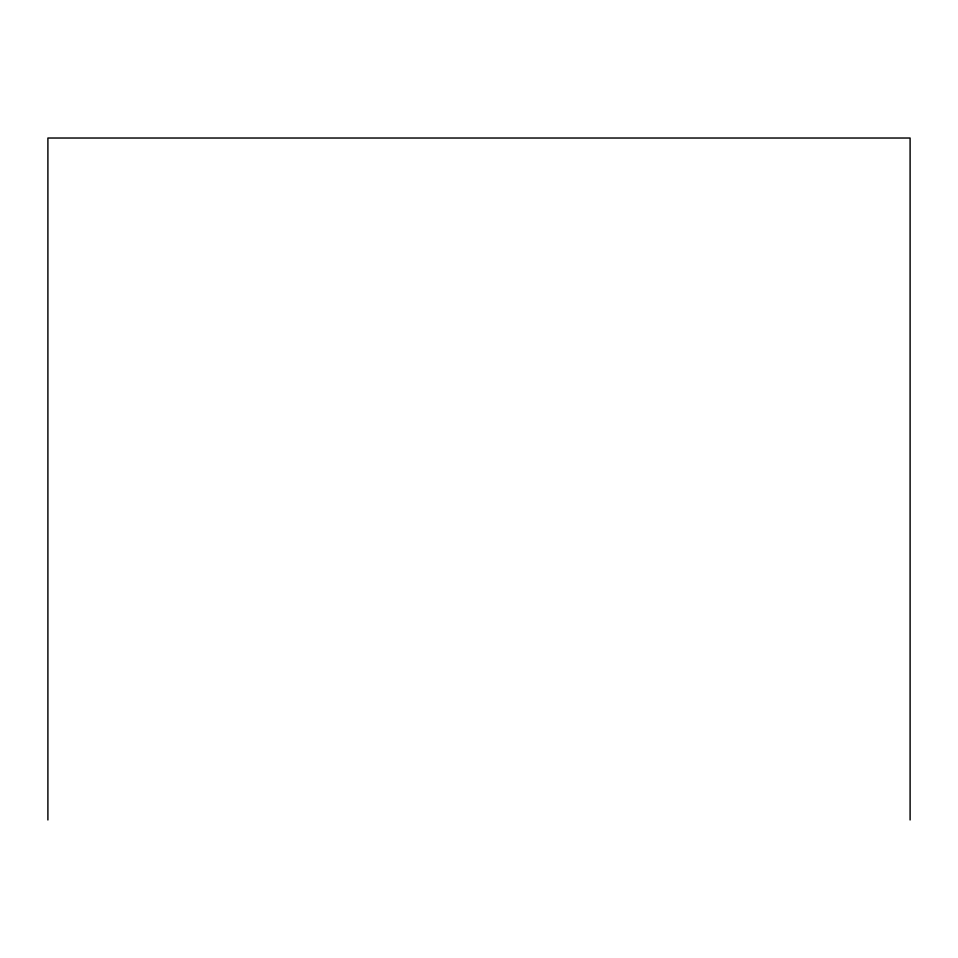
<?xml version="1.0" encoding="UTF-8"?>
<svg xmlns="http://www.w3.org/2000/svg" width="958" height="958" viewBox="0 0 958 958"><rect width="100%" height="100%" fill="white"/><g stroke="black" fill="none" stroke-linecap="round" stroke-linejoin="round"><path stroke-width="1.44" d="M910.1 819.976L910.1 138.024L47.9 138.024L47.9 819.976"/></g></svg>
